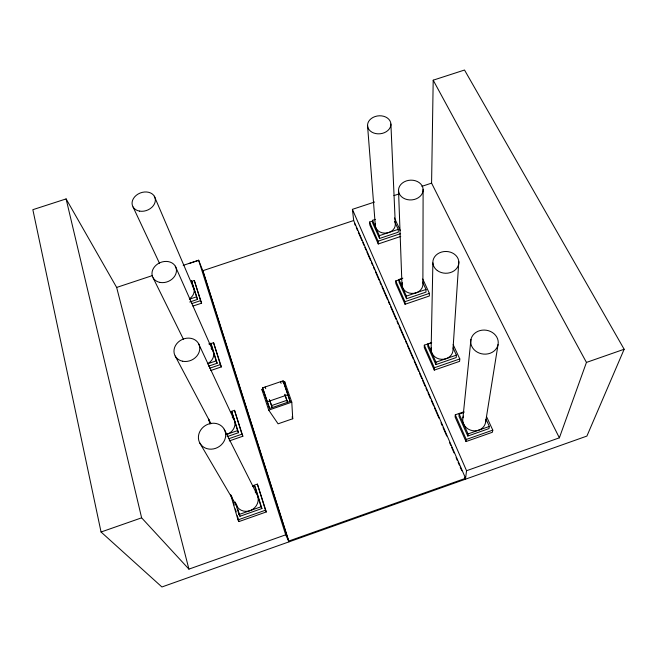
<?xml version="1.0" encoding="UTF-8"?>
<svg xmlns="http://www.w3.org/2000/svg" width="657" height="657" viewBox="0 0 657 657"><rect width="100%" height="100%" fill="white"/><g stroke="black" fill="none" stroke-linecap="round" stroke-linejoin="round"><path stroke-width="0.99" d="M423.116 189.315A12.311 9.888 -3.5 0 1 405.197 198.972A12.311 9.888 -3.5 0 1 404.17 181.874A12.311 9.888 -3.5 0 1 423.116 189.315L422.886 283.98A10.463 8.927 -1.9 0 1 411.512 293.4A10.463 8.927 -1.9 0 1 402.24 282.6M431.066 342.847L424.307 345.171L424.299 347.602L434.285 370.105L459.596 361.35L459.793 358.952L453.149 344.613M422.615 282.108L426.015 289.458L425.999 292.11L406.478 298.746L399.07 282.165L398.955 279.488L402.84 278.174M431.698 342.749L427.855 344.071L427.822 346.535L435.887 364.586L456.204 357.564L456.393 355.133L453.059 347.931M422.755 279.044L429.399 293.367L429.358 295.995L405.049 304.265L395.867 283.586L395.736 280.933L401.526 278.97M464.647 477.319L465.46 479.199L466.544 470.724L559.37 437.825L431.583 183.131L433.193 80.179L464.515 70.028L624.15 349.253L586.906 436.076L161.918 586.972L101.055 532.006L32.85 209.682L66.102 198.915L116.65 287.438L188.92 569.126L285.696 534.823L289.023 541.844M431.123 349.992L432.881 262.899M434.285 370.105L434.359 367.748L424.307 345.171M435.887 364.586L435.961 362.188L427.855 344.071M458.816 261.675L453.002 349.154A10.964 9.683 3.3 0 1 441.266 359.28A10.964 9.683 3.3 0 1 431.345 347.479M464.006 411.758L455.285 414.805L455.104 416.981L466.018 441.545L492.405 432.257L492.791 430.138L486.484 416.538M463.982 412.456L459.194 414.132L458.988 416.324L467.8 436.043L488.997 428.586L489.358 426.434L486.057 419.281M462.922 417.877L470.954 339.431M466.018 441.545L466.256 439.476L455.285 414.805M467.8 436.043L468.055 433.932L459.194 414.132M485.531 422.64L498.039 344.629A13.797 12.015 7.4 0 0 479.791 330.643A13.797 12.015 7.4 0 0 475.619 351.043A13.797 12.015 7.4 0 0 498.039 344.629M559.37 437.825L586.446 362.426L433.193 80.179M238.967 514.554L261.026 506.793L261.913 508.534L239.977 516.254L238.967 514.554L235.296 502.071M468.055 433.932L489.358 426.434M466.256 439.476L492.791 430.138M238.006 519.892L265.469 510.218L266.331 511.934L239.025 521.551L238.006 519.892L230.607 494.549M101.055 532.006L141.625 517.831L188.92 569.126M586.446 362.426L624.15 349.253M252.551 485.802L257.38 484.11L266.331 511.934M252.666 486.459L254.563 485.794L255.474 487.634L261.913 508.534M228.767 438.736L241.916 434.195L242.86 436.232L229.301 440.921M434.359 367.748L459.793 358.952M282.715 382.16L284.621 381.503L291.782 402.158L292.743 418.747L278.083 423.814L268.713 410.108L261.831 389.322L263.309 391.958M230.681 411.643L234.516 410.321L242.86 436.232M267.235 401.821L287.914 394.709L283.11 380.83L262.603 387.86L269.608 408.498L290.098 401.443L287.914 394.709M285.269 395.522L287.544 402.322L286.854 400.335L271.513 405.615L272.17 407.619L269.838 400.836M268.713 410.108L291.782 402.158M226.049 434.589L237.571 430.614L238.54 432.684L227.084 436.642M435.961 362.188L456.393 355.133M210.749 370.515L221.368 366.902L213.566 342.691L209.739 343.989M208.786 343.948L210.692 343.299L211.751 345.697L217.147 363.239L208.515 366.171M406.478 298.746L406.396 296.118L426.015 289.458M207.431 363.847L216.112 360.907L217.147 363.239M405.049 304.265L404.967 301.678L429.399 293.367M209.682 368.224L220.35 364.602L221.368 366.902M189.75 302.015L197.494 299.42L191.409 280.67L197.494 299.42M375.295 219.397L372.494 220.325L372.724 223.175L379.557 238.466L398.331 232.184L398.224 229.35L394.487 221.286M400.729 236.446L378.268 243.969L378.062 241.193L400.63 233.637M191.819 303.575L200.541 300.651L201.609 303.181L192.928 306.08M191.417 281.434L194.291 280.482L201.609 303.181M378.268 243.969L369.801 224.891L369.554 222.066L372.453 221.097M189.586 299.149L196.394 296.874M379.557 238.466L379.352 235.666L398.224 229.35M116.65 287.438L152.342 275.603M183.204 265.362L198.644 260.246L203.284 271.949M189.29 263.441L198.669 260.328M374.621 202.019L352.398 209.345L466.544 470.724M393.929 195.614L398.758 194.012M421.925 186.325L431.583 183.131M202.791 270.709L353.663 220.538L465.575 478.296L288.669 541.089L202.767 270.627M199.769 442.958L236.66 505.923M175.189 356.02L211.02 423.699M209.337 420.628L208.597 419.232L210.002 424.044M224.234 429.276A14.019 12.582 -31.1 0 1 211.267 449.166A14.019 12.582 -31.1 0 1 200.631 430.146A14.019 12.582 -31.1 0 1 224.234 429.276L256.928 494.253A11.711 10.906 -37.8 0 1 250.711 510.399A11.711 10.906 -37.8 0 1 235.666 503.237M153.065 277.771L183.5 339.39M133.051 206.955L159.552 263.408M198.488 343.455L233.818 419.158M394.446 217.952L400.31 230.615M372.494 220.325L379.352 235.666M398.955 279.488L406.396 296.118M369.554 222.066L378.062 241.193M395.736 280.933L404.967 301.678M175.304 266.167L212.663 350.395A10.652 9.198 -24.6 0 0 211.152 348.514M354.649 223.799L355.462 225.671M356.275 227.552L357.498 230.369M358.311 232.25L361.982 240.7M362.795 242.573L364.019 245.39M364.832 247.27L366.056 250.087M366.869 251.968L370.54 260.418M371.353 262.291L372.576 265.108M373.39 266.988L374.613 269.805M375.426 271.686L379.089 280.137M379.91 282.009L381.126 284.826M381.947 286.707L387.646 299.855M388.459 301.727L389.683 304.544M390.496 306.425L396.204 319.573M397.017 321.454L398.241 324.271M399.054 326.143L404.753 339.291M405.574 341.172L406.79 343.989M407.611 345.861L413.31 359.009M414.124 360.89L418.608 371.213M419.421 373.094L421.868 378.728M422.681 380.608L425.128 386.242M425.941 388.115L427.165 390.931M427.978 392.812L430.425 398.446M431.238 400.327L433.677 405.96M434.499 407.833L438.975 418.164M441.011 422.862L442.235 425.679M443.048 427.551L446.719 436.002M449.569 442.58L450.792 445.397M451.605 447.277L454.053 452.911M456.089 457.601L457.313 460.417M458.126 462.298L459.35 465.115M460.163 466.996L461.789 470.749M154.313 196.197L193.215 287.208M262.603 387.86L269.608 408.498M284.875 394.266L285.335 395.596M290.098 401.443L283.11 380.83M284.916 394.857L286.83 400.4M292.086 416.842L292.743 418.747M280.555 381.709L281.122 383.376M265.173 386.981L265.732 388.648M269.723 400.08L271.579 405.656M269.386 399.596L269.822 400.926M203.259 271.875L288.694 540.81M198.644 260.246L285.696 534.823M194.291 280.482L200.541 300.651M213.566 342.691L220.35 364.602M234.516 410.321L241.916 434.195M257.38 484.11L265.469 510.218M238.54 432.684L231.666 411.43L237.571 430.614M210.692 343.299L216.112 360.907M254.563 485.794L261.026 506.793M236.602 504.781L237.448 507.647M238.006 509.561L239.977 516.254M231.363 495.362L232.775 500.215M233.35 502.153L234.196 505.061M235.329 508.945L236.183 511.852M237.317 515.737L239.025 521.551M66.102 198.915L141.625 517.831M284.621 381.503L285.056 384.493M352.415 209.378L353.68 220.571M367.542 125.479L375.303 225.335M390.899 124.042A11.711 9.009 -6 0 1 373.702 133.001A11.711 9.009 -6 0 1 373.069 117.406A11.711 9.009 -6 0 1 390.899 124.042L395.317 224.308A10.027 8.245 -5 0 1 384.715 233.12A10.027 8.245 -5 0 1 375.41 223.897M398.536 190.661L401.977 284.916M485.687 419.897A11.555 10.496 12.5 0 1 472.572 430.68A11.555 10.496 12.5 0 1 463.481 416.127M232.217 417.096A11.144 10.003 -28.7 0 1 234.467 426.943A11.144 10.003 -28.7 0 1 226.328 434.474M255.212 491.994A11.711 10.906 -37.8 0 1 256.427 493.448M213.024 351.109A10.652 9.198 -24.6 0 1 207.924 363.493M192.329 286.009A10.208 8.475 -22.3 0 1 189.306 298.878M437.291 270.528A12.992 10.89 0.6 0 0 458.602 264.516A12.992 10.89 0.6 0 0 441.676 252.033A12.992 10.89 0.6 0 0 437.291 270.528M160.07 282.428A12.565 10.241 -22.5 0 0 176.273 268.647A12.565 10.241 -22.5 0 0 156.309 264.993A12.565 10.241 -22.5 0 0 160.07 282.428M182.662 361.243A13.247 11.325 -25.4 0 0 199.547 346.206A13.247 11.325 -25.4 0 0 178.417 341.952A13.247 11.325 -25.4 0 0 182.662 361.243M139.637 211.127A11.957 9.297 -20.8 0 0 155.208 198.455A11.957 9.297 -20.8 0 0 136.286 195.301A11.957 9.297 -20.8 0 0 139.637 211.127"/></g></svg>
